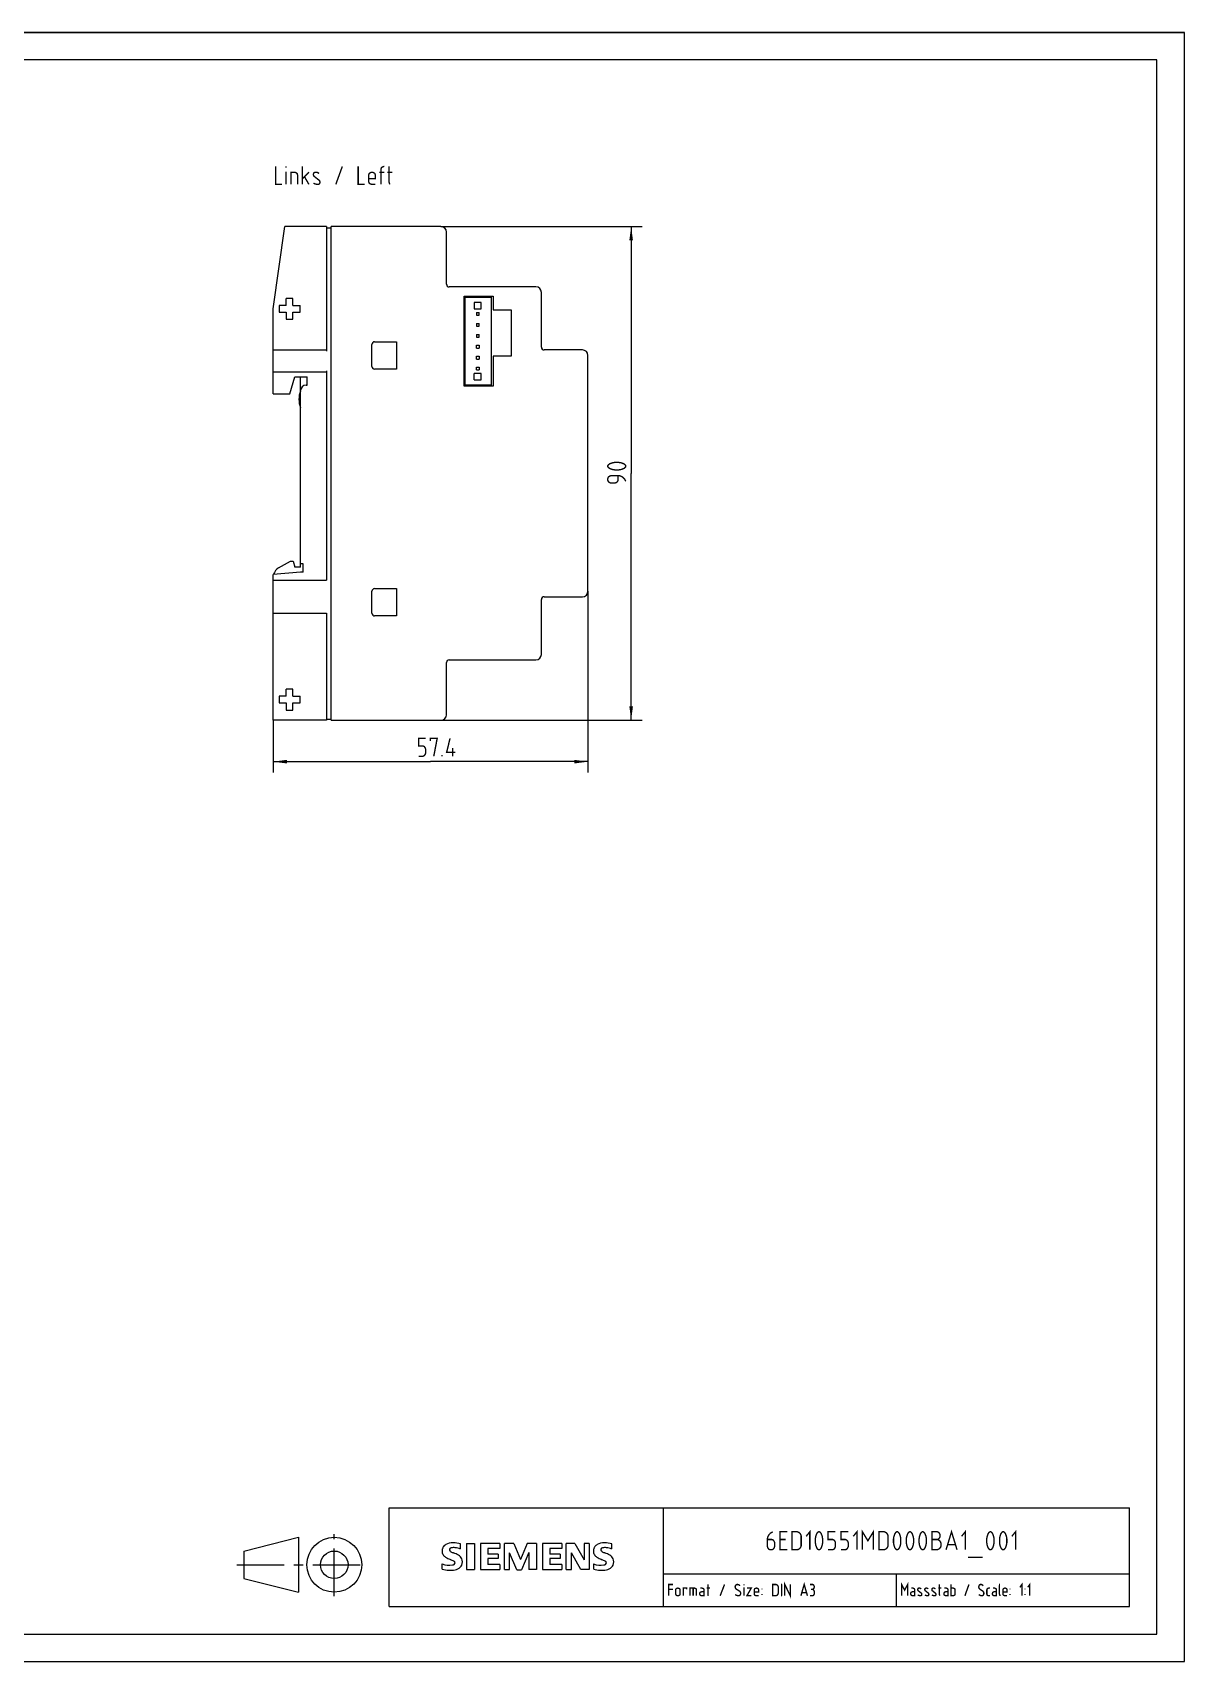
# Model space of a CAD drawing. Extents: x 0 to 420, y 0 to 297.
# Drawn here: x 210 to 420, y 0 to 297 of the extents above; entities that cross this region are included whole.
import ezdxf

# ---------------------------------------------------------------- set-up
doc = ezdxf.new("R2010")
doc.units = 0
doc.header["$LTSCALE"] = 23.1
doc.linetypes.add('CENTER', pattern=[0.6, 0.375, -0.075, 0.075, -0.075])
doc.layers.get('0').update_dxf_attribs({"linetype": 'CONTINUOUS'})
for name, color, linetype in [('11000_LEFT', 7, 'CONTINUOUS'), ('11100_DIM_LEFT', 7, 'CONTINUOUS'), ('11300_LEFT_GERMAN_ENGLISH', 7, 'CONTINUOUS'), ('90000_FRAME', 7, 'CONTINUOUS')]:
    doc.layers.add(name, color=color, linetype=linetype)
doc.dimstyles.get("Standard").update_dxf_attribs({"dimtxt": 2.5, "dimasz": 2.5, "dimexe": 1.25, "dimexo": 0.625, "dimtad": 1, "dimcen": 2.5, "dimazin": 3, "dimtfac": 1, "dimtmove": 0, "dimatfit": 3})

# ---------------------------------------------------------------- blocks, each defined once
blk = doc.blocks.new('_FILLED')
at = {"color": 0, "linetype": 'BYBLOCK'}
blk.add_solid([(0, 0), (-1, 0.132), (-1, -0.132)], dxfattribs=at)
blk = doc.blocks.new('*D2')
at = {"layer": '11100_DIM_LEFT', "color": 7, "linetype": 'CONTINUOUS'}
for p, q in [((311.26, 195.13), (311.26, 162.06)), ((253.86, 171.63), (253.86, 162.06)), ((253.86, 164.06), (282.56, 164.06)), ((311.26, 164.06), (282.56, 164.06))]:
    blk.add_line(p, q, dxfattribs=at)
at = {"layer": '11100_DIM_LEFT', "color": 7, "linetype": 'CONTINUOUS', "xscale": 2.5, "yscale": 2.5, "zscale": 2.5, "rotation": 180}
blk.add_blockref('_FILLED', (253.86, 164.06), dxfattribs=at)
at = {"layer": '11100_DIM_LEFT', "color": 7, "linetype": 'CONTINUOUS', "xscale": 2.5, "yscale": 2.5, "zscale": 2.5}
blk.add_blockref('_FILLED', (311.26, 164.06), dxfattribs=at)
blk = doc.blocks.new('*D3')
at = {"layer": '11100_DIM_LEFT', "color": 7, "linetype": 'CONTINUOUS'}
for p, q in [((284.46, 261.63), (321.13, 261.63)), ((319.13, 261.63), (319.13, 216.63)), ((319.13, 171.63), (319.13, 216.63)), ((284.46, 171.63), (321.13, 171.63))]:
    blk.add_line(p, q, dxfattribs=at)
at = {"layer": '11100_DIM_LEFT', "color": 7, "linetype": 'CONTINUOUS', "xscale": 2.5, "yscale": 2.5, "zscale": 2.5}
for p, rotation in [((319.13, 261.63), 90), ((319.13, 171.63), 270)]:
    blk.add_blockref('_FILLED', p, dxfattribs=dict(at, rotation=rotation))

msp = doc.modelspace()

# ---------------------------------------------------------------- linework, layer by layer
at = {"color": 7, "linetype": 'CONTINUOUS'}
for p, q in [((0, 297), (420, 297)), ((420, 0), (420, 297)), ((0, 0), (420, 0))]:
    msp.add_line(p, q, dxfattribs=at)
at = {"layer": '11000_LEFT', "color": 7, "linetype": 'CONTINUOUS'}
for p, q in [((253.861, 246.627), (255.969, 261.627)), ((263.561, 261.627), (255.969, 261.627)), ((263.561, 261.627), (263.561, 238.927)), ((263.561, 261.427), (264.461, 261.427)), ((264.461, 171.627), (264.461, 261.627)), ((284.461, 261.627), (264.461, 261.627)), ((285.461, 251.127), (285.461, 260.627)), ((301.761, 250.627), (285.961, 250.627)), ((302.761, 239.627), (302.761, 249.627)), ((253.861, 231.127), (253.861, 246.627)), ((254.961, 247.227), (254.961, 246.027)), ((256.261, 247.227), (254.961, 247.227)), ((256.261, 247.227), (256.261, 248.527)), ((257.461, 248.527), (256.261, 248.527)), ((257.461, 247.227), (257.461, 248.527)), ((257.461, 247.227), (258.761, 247.227)), ((258.761, 246.027), (258.761, 247.227)), ((288.661, 232.527), (288.661, 248.927)), ((288.661, 248.927), (293.961, 248.927)), ((288.861, 232.727), (288.861, 248.727)), ((288.861, 248.727), (293.661, 248.727)), ((290.511, 247.777), (290.511, 246.627)), ((291.811, 247.777), (290.511, 247.777)), ((290.511, 246.627), (291.811, 246.627)), ((291.811, 246.627), (291.811, 247.777)), ((293.661, 232.727), (293.661, 248.727)), ((293.961, 248.927), (293.961, 246.427)), ((254.961, 246.027), (256.261, 246.027)), ((256.261, 246.027), (256.261, 244.727)), ((256.261, 244.727), (257.461, 244.727)), ((257.461, 244.727), (257.461, 246.027)), ((257.461, 246.027), (258.761, 246.027)), ((290.911, 245.977), (290.911, 245.477)), ((290.911, 245.977), (291.411, 245.977)), ((290.911, 245.477), (291.411, 245.477)), ((290.911, 243.977), (290.911, 243.477)), ((290.911, 243.977), (291.411, 243.977)), ((291.411, 245.477), (291.411, 245.977)), ((291.411, 243.477), (291.411, 243.977)), ((293.961, 246.427), (297.261, 246.427)), ((297.261, 246.427), (297.261, 238.027)), ((272.361, 240.627), (276.361, 240.627)), ((276.361, 240.627), (276.361, 235.627)), ((290.911, 243.477), (291.411, 243.477)), ((290.911, 241.977), (290.911, 241.477)), ((290.911, 241.977), (291.411, 241.977)), ((290.911, 241.477), (291.411, 241.477)), ((291.411, 241.477), (291.411, 241.977)), ((253.861, 239.127), (263.561, 239.127)), ((271.861, 236.127), (271.861, 240.127)), ((290.911, 239.477), (290.911, 239.977)), ((290.911, 239.977), (291.411, 239.977)), ((290.911, 239.477), (291.411, 239.477)), ((290.911, 237.477), (290.911, 237.977)), ((290.911, 237.977), (291.411, 237.977)), ((291.411, 239.977), (291.411, 239.477)), ((291.411, 237.977), (291.411, 237.477)), ((293.961, 238.027), (293.961, 232.527)), ((297.261, 238.027), (293.961, 238.027)), ((310.261, 239.127), (303.261, 239.127)), ((311.261, 195.127), (311.261, 238.127)), ((253.861, 235.127), (263.561, 235.127)), ((263.561, 235.327), (263.561, 197.127)), ((276.361, 235.627), (272.361, 235.627)), ((290.511, 233.677), (290.511, 234.827)), ((291.811, 234.827), (290.511, 234.827)), ((290.911, 237.477), (291.411, 237.477)), ((290.911, 235.477), (290.911, 235.977)), ((290.911, 235.977), (291.411, 235.977)), ((290.911, 235.477), (291.411, 235.477)), ((291.411, 235.977), (291.411, 235.477)), ((291.811, 233.677), (291.811, 234.827)), ((256.922, 231.127), (257.811, 234.227)), ((257.811, 234.227), (260.061, 234.227)), ((258.861, 199.496), (258.861, 234.227)), ((259.861, 232.727), (260.061, 232.727)), ((260.061, 232.727), (260.061, 234.227)), ((293.961, 232.527), (288.661, 232.527)), ((293.661, 232.727), (288.861, 232.727)), ((290.511, 233.677), (291.811, 233.677)), ((253.861, 231.127), (256.922, 231.127)), ((254.861, 199.383), (257.017, 200.627)), ((257.017, 200.627), (257.517, 200.627)), ((257.517, 200.627), (257.811, 199.527)), ((258.811, 199.527), (257.811, 199.527)), ((258.811, 199.483), (258.811, 199.527)), ((259.361, 200.127), (258.861, 200.127)), ((259.361, 198.627), (259.361, 200.127)), ((258.861, 198.627), (253.861, 198.19)), ((253.861, 171.627), (253.861, 198.19)), ((253.861, 197.127), (263.561, 197.127)), ((259.361, 198.627), (258.861, 198.627)), ((271.861, 191.127), (271.861, 195.127)), ((272.361, 195.627), (276.361, 195.627)), ((276.361, 195.627), (276.361, 190.627)), ((302.761, 183.627), (302.761, 193.627)), ((303.261, 194.127), (310.261, 194.127)), ((253.861, 191.127), (263.561, 191.127)), ((263.561, 191.127), (263.561, 171.627)), ((276.361, 190.627), (272.361, 190.627)), ((285.461, 172.627), (285.461, 182.127)), ((285.961, 182.627), (301.761, 182.627)), ((256.261, 175.977), (254.961, 175.977)), ((254.961, 175.977), (254.961, 174.777)), ((257.461, 177.277), (256.261, 177.277)), ((256.261, 175.977), (256.261, 177.277)), ((257.461, 175.977), (257.461, 177.277)), ((257.461, 175.977), (258.761, 175.977)), ((258.761, 174.777), (258.761, 175.977)), ((254.961, 174.777), (256.261, 174.777)), ((256.261, 174.777), (256.261, 173.477)), ((256.261, 173.477), (257.461, 173.477)), ((257.461, 173.477), (257.461, 174.777)), ((257.463, 174.774), (258.763, 174.774)), ((263.561, 171.627), (253.861, 171.627)), ((263.561, 171.827), (264.461, 171.827)), ((264.461, 171.627), (284.461, 171.627))]:
    msp.add_line(p, q, dxfattribs=at)
for centre, radius, start, end in [((284.461, 260.627), 1, 0, 90), ((285.961, 251.127), 0.5, 180, 270.00304), ((301.761, 249.627), 1, 0, 90), ((272.361, 240.127), 0.5, 90, 180), ((303.261, 239.627), 0.5, 180, 270), ((310.261, 238.127), 1, 0, 90), ((272.361, 236.127), 0.5, 180, 270), ((259.861, 231.727), 1, 90, 180), ((262.561, 230.127), 4, 158.06115, 201.93885), ((255.861, 197.651), 2, 120, 163.51781), ((272.361, 195.127), 0.5, 90, 180), ((303.261, 193.627), 0.5, 90, 180.00304), ((310.261, 195.127), 1, 270, 360), ((272.361, 191.127), 0.5, 180, 270), ((285.961, 182.127), 0.5, 90, 180.00304), ((301.761, 183.627), 1, 270, 360), ((284.461, 172.627), 1, 270, 360)]:
    msp.add_arc(centre, radius, start, end, dxfattribs=at)
at = {"layer": '11100_DIM_LEFT', "color": 7, "linetype": 'CONTINUOUS', "const_width": 0.25}
for points in [[(317.325, 218.544), (317.792, 218.372), (318.025, 218.2), (318.142, 218.028), (318.142, 217.856), (318.025, 217.684), (317.792, 217.512), (317.325, 217.341), (316.859, 217.255), (316.159, 217.255), (315.692, 217.341), (315.225, 217.512), (314.992, 217.684), (314.875, 217.856), (314.875, 218.028), (314.992, 218.2), (315.225, 218.372), (315.692, 218.544), (316.159, 218.63), (316.859, 218.63), (317.325, 218.544)], [(318.142, 215.192), (317.909, 215.622), (317.559, 215.966), (317.209, 216.137), (316.859, 216.223), (315.459, 216.223), (315.225, 216.137), (314.992, 215.966), (314.875, 215.708), (314.875, 215.364), (314.992, 215.106), (315.225, 214.934), (315.459, 214.848), (316.159, 214.848), (316.392, 214.934), (316.625, 215.106), (316.742, 215.364), (316.742, 216.223)], [(280.409, 165.051), (281.191, 165.051), (281.425, 165.168), (281.581, 165.401), (281.659, 165.634), (281.659, 166.334), (281.581, 166.568), (281.425, 166.801), (281.191, 166.918), (280.409, 166.918), (280.409, 168.318), (281.659, 168.318)], [(282.519, 167.851), (282.519, 168.318), (283.769, 168.318), (283.144, 165.051)], [(287.05, 165.751), (285.487, 165.751), (286.112, 168.318)], [(286.581, 165.051), (286.581, 166.568)], [(284.628, 165.051), (284.628, 165.284)]]:
    msp.add_lwpolyline(points, dxfattribs=at)
at = {"layer": '11300_LEFT_GERMAN_ENGLISH', "color": 7, "linetype": 'CONTINUOUS', "const_width": 0.25}
for points in [[(255.485, 269.318), (254.297, 269.318), (254.297, 272.585)], [(256.227, 269.318), (256.227, 271.535), (256.078, 271.535)], [(256.227, 272.585), (256.227, 272.352)], [(257.117, 269.318), (257.117, 271.535), (257.785, 271.535), (258.082, 271.418), (258.231, 271.302), (258.305, 271.068), (258.305, 269.318)], [(259.195, 272.585), (259.195, 269.318)], [(260.383, 271.535), (259.195, 270.368)], [(260.383, 269.318), (259.567, 270.718)], [(262.238, 271.302), (262.09, 271.418), (261.793, 271.535), (261.496, 271.535), (261.274, 271.418), (261.199, 271.185), (261.199, 271.068), (261.274, 270.835), (262.313, 270.018), (262.387, 269.785), (262.387, 269.668), (262.313, 269.435), (262.09, 269.318), (261.867, 269.318), (261.422, 269.435), (261.199, 269.552)], [(265.281, 269.318), (266.469, 272.585)], [(270.551, 269.318), (269.363, 269.318), (269.363, 272.585)], [(271.293, 270.368), (272.481, 270.368), (272.481, 271.068), (272.406, 271.302), (272.258, 271.418), (271.961, 271.535), (271.813, 271.535), (271.516, 271.418), (271.367, 271.302), (271.293, 271.068), (271.293, 269.785), (271.367, 269.552), (271.516, 269.435), (271.813, 269.318), (272.481, 269.318)], [(273.223, 271.535), (274.113, 271.535)], [(273.52, 269.318), (273.52, 272.118), (273.594, 272.352), (273.742, 272.468), (274.039, 272.585), (274.113, 272.585)], [(274.707, 271.535), (275.598, 271.535)], [(275.004, 272.585), (275.004, 269.668), (275.078, 269.435), (275.153, 269.318)]]:
    msp.add_lwpolyline(points, dxfattribs=at)
at = {"layer": '90000_FRAME', "color": 7, "linetype": 'CONTINUOUS'}
for p, q in [((420, 297), (0, 297)), ((420, 0), (420, 297)), ((415, 292), (5, 292)), ((415, 5), (415, 292)), ((275, 28), (410, 28)), ((275, 10), (275, 28)), ((325, 10), (325, 28)), ((410, 10), (410, 28)), ((248.508, 20.129), (258.508, 22.629)), ((258.508, 22.629), (258.508, 12.629)), ((284.895, 20.916), (285.169, 21.19)), ((288.03, 20.499), (288.03, 21.449)), ((289.124, 21.497), (290.55, 21.497)), ((289.124, 21.497), (289.124, 16.744)), ((290.55, 21.497), (290.55, 16.744)), ((295.16, 21.497), (291.643, 21.497)), ((291.643, 21.497), (291.643, 16.744)), ((295.16, 21.497), (295.16, 20.618)), ((297.727, 21.497), (296.016, 21.497)), ((296.016, 16.744), (296.016, 21.497)), ((297.727, 21.497), (298.963, 18.597)), ((300.151, 21.497), (298.963, 18.597)), ((301.862, 21.497), (300.151, 21.497)), ((301.862, 21.497), (301.862, 16.744)), ((306.473, 21.497), (302.956, 21.497)), ((302.956, 21.497), (302.956, 16.744)), ((306.473, 21.497), (306.473, 20.618)), ((308.85, 21.497), (307.305, 21.497)), ((307.305, 16.744), (307.305, 21.497)), ((308.85, 21.497), (310.537, 18.55)), ((311.488, 21.497), (310.537, 21.497)), ((310.537, 21.497), (310.537, 18.55)), ((311.488, 21.497), (311.488, 16.744)), ((315.623, 20.499), (315.623, 21.449)), ((248.508, 20.129), (248.508, 15.129)), ((295.16, 20.618), (293.021, 20.618)), ((293.021, 20.618), (293.021, 19.548)), ((294.875, 19.548), (293.021, 19.548)), ((294.875, 18.764), (293.021, 18.764)), ((293.021, 18.764), (293.021, 17.647)), ((294.875, 19.548), (294.875, 18.764)), ((298.297, 16.696), (296.966, 19.786)), ((296.966, 16.744), (296.966, 19.786)), ((300.484, 19.833), (299.153, 16.696)), ((300.484, 19.833), (300.484, 16.744)), ((306.473, 20.618), (304.334, 20.618)), ((304.334, 20.618), (304.334, 19.548)), ((306.188, 19.548), (304.334, 19.548)), ((306.188, 18.764), (304.334, 18.764)), ((304.334, 18.764), (304.334, 17.647)), ((306.188, 19.548), (306.188, 18.764)), ((309.967, 16.744), (308.255, 19.786)), ((308.255, 16.744), (308.255, 19.786)), ((248.508, 15.129), (258.508, 12.629)), ((284.703, 16.839), (284.703, 17.789)), ((289.124, 16.744), (290.55, 16.744)), ((291.643, 16.744), (295.208, 16.744)), ((295.208, 17.647), (293.021, 17.647)), ((295.208, 17.647), (295.208, 16.744)), ((296.016, 16.744), (296.966, 16.744)), ((298.297, 16.696), (299.153, 16.696)), ((301.862, 16.744), (300.484, 16.744)), ((302.956, 16.744), (306.52, 16.744)), ((306.52, 17.647), (304.334, 17.647)), ((306.52, 17.647), (306.52, 16.744)), ((307.305, 16.744), (308.255, 16.744)), ((311.488, 16.744), (309.967, 16.744)), ((312.296, 16.839), (312.296, 17.789)), ((325, 16), (410, 16)), ((367.5, 10), (367.5, 16)), ((275, 10), (410, 10)), ((5, 5), (415, 5)), ((0, 0), (420, 0))]:
    msp.add_line(p, q, dxfattribs=at)
at = {"layer": '90000_FRAME', "color": 7, "linetype": 'CENTER'}
for p, q in [((265.008, 11.907), (265.008, 23.191)), ((247.229, 17.629), (270.831, 17.629))]:
    msp.add_line(p, q, dxfattribs=at)
at = {"layer": '90000_FRAME', "color": 7, "linetype": 'CONTINUOUS', "const_width": 0.25}
for points in [[(351.708, 20.367), (351.708, 23.633), (351.042, 22.817)], [(360.292, 20.367), (360.292, 23.633), (359.625, 22.817)], [(361.292, 20.367), (361.292, 23.633), (362.292, 22), (363.292, 23.633), (363.292, 20.367)], [(378.542, 20.367), (377.542, 23.633), (376.542, 20.367)], [(380.042, 20.367), (380.042, 23.633), (379.375, 22.817)], [(389.208, 20.367), (389.208, 23.633), (388.542, 22.817)], [(343.958, 22.233), (344.792, 22.233), (345.042, 22.117), (345.208, 21.883), (345.292, 21.65), (345.292, 20.95), (345.208, 20.717), (345.042, 20.483), (344.792, 20.367), (344.458, 20.367), (344.208, 20.483), (344.042, 20.717), (343.958, 20.95), (343.958, 22.35), (344.042, 22.7), (344.208, 23.05), (344.542, 23.4), (344.958, 23.633)], [(347.625, 23.633), (346.292, 23.633), (346.292, 20.367), (347.625, 20.367)], [(346.292, 22.233), (347.292, 22.233)], [(348.458, 20.367), (348.458, 23.633), (349.458, 23.633), (349.708, 23.517), (349.875, 23.4), (350.042, 23.167), (350.125, 22.933), (350.125, 21.067), (350.042, 20.833), (349.875, 20.6), (349.708, 20.483), (349.458, 20.367), (348.458, 20.367)], [(353.958, 21.183), (353.792, 20.717), (353.625, 20.483), (353.458, 20.367), (353.292, 20.367), (353.125, 20.483), (352.958, 20.717), (352.792, 21.183), (352.708, 21.65), (352.708, 22.35), (352.792, 22.817), (352.958, 23.283), (353.125, 23.517), (353.292, 23.633), (353.458, 23.633), (353.625, 23.517), (353.792, 23.283), (353.958, 22.817), (354.042, 22.35), (354.042, 21.65), (353.958, 21.183)], [(355.042, 20.367), (355.875, 20.367), (356.125, 20.483), (356.292, 20.717), (356.375, 20.95), (356.375, 21.65), (356.292, 21.883), (356.125, 22.117), (355.875, 22.233), (355.042, 22.233), (355.042, 23.633), (356.375, 23.633)], [(357.375, 20.367), (358.208, 20.367), (358.458, 20.483), (358.625, 20.717), (358.708, 20.95), (358.708, 21.65), (358.625, 21.883), (358.458, 22.117), (358.208, 22.233), (357.375, 22.233), (357.375, 23.633), (358.708, 23.633)], [(364.292, 20.367), (364.292, 23.633), (365.292, 23.633), (365.542, 23.517), (365.708, 23.4), (365.875, 23.167), (365.958, 22.933), (365.958, 21.067), (365.875, 20.833), (365.708, 20.6), (365.542, 20.483), (365.292, 20.367), (364.292, 20.367)], [(368.208, 21.183), (368.042, 20.717), (367.875, 20.483), (367.708, 20.367), (367.542, 20.367), (367.375, 20.483), (367.208, 20.717), (367.042, 21.183), (366.958, 21.65), (366.958, 22.35), (367.042, 22.817), (367.208, 23.283), (367.375, 23.517), (367.542, 23.633), (367.708, 23.633), (367.875, 23.517), (368.042, 23.283), (368.208, 22.817), (368.292, 22.35), (368.292, 21.65), (368.208, 21.183)], [(370.542, 21.183), (370.375, 20.717), (370.208, 20.483), (370.042, 20.367), (369.875, 20.367), (369.708, 20.483), (369.542, 20.717), (369.375, 21.183), (369.292, 21.65), (369.292, 22.35), (369.375, 22.817), (369.542, 23.283), (369.708, 23.517), (369.875, 23.633), (370.042, 23.633), (370.208, 23.517), (370.375, 23.283), (370.542, 22.817), (370.625, 22.35), (370.625, 21.65), (370.542, 21.183)], [(372.875, 21.183), (372.708, 20.717), (372.542, 20.483), (372.375, 20.367), (372.208, 20.367), (372.042, 20.483), (371.875, 20.717), (371.708, 21.183), (371.625, 21.65), (371.625, 22.35), (371.708, 22.817), (371.875, 23.283), (372.042, 23.517), (372.208, 23.633), (372.375, 23.633), (372.542, 23.517), (372.708, 23.283), (372.875, 22.817), (372.958, 22.35), (372.958, 21.65), (372.875, 21.183)], [(374.958, 22.233), (375.208, 22.117), (375.375, 22), (375.542, 21.767), (375.625, 21.533), (375.625, 21.067), (375.542, 20.833), (375.375, 20.6), (375.208, 20.483), (374.958, 20.367), (373.958, 20.367), (373.958, 23.633), (374.958, 23.633), (375.208, 23.517), (375.375, 23.283), (375.458, 23.05), (375.458, 22.817), (375.375, 22.583), (375.208, 22.35), (374.958, 22.233), (373.958, 22.233)], [(376.875, 21.3), (378.208, 21.3)], [(385.208, 21.183), (385.042, 20.717), (384.875, 20.483), (384.708, 20.367), (384.542, 20.367), (384.375, 20.483), (384.208, 20.717), (384.042, 21.183), (383.958, 21.65), (383.958, 22.35), (384.042, 22.817), (384.208, 23.283), (384.375, 23.517), (384.542, 23.633), (384.708, 23.633), (384.875, 23.517), (385.042, 23.283), (385.208, 22.817), (385.292, 22.35), (385.292, 21.65), (385.208, 21.183)], [(387.542, 21.183), (387.375, 20.717), (387.208, 20.483), (387.042, 20.367), (386.875, 20.367), (386.708, 20.483), (386.542, 20.717), (386.375, 21.183), (386.292, 21.65), (386.292, 22.35), (386.375, 22.817), (386.542, 23.283), (386.708, 23.517), (386.875, 23.633), (387.042, 23.633), (387.208, 23.517), (387.375, 23.283), (387.542, 22.817), (387.625, 22.35), (387.625, 21.65), (387.542, 21.183)], [(380.542, 18.967), (383.208, 18.967)], [(326.754, 14.027), (325.958, 14.027), (325.958, 11.973)], [(326.754, 13.147), (325.958, 13.147)], [(328.047, 13.073), (328.047, 12.267), (327.997, 12.12), (327.898, 12.047), (327.699, 11.973), (327.599, 11.973), (327.401, 12.047), (327.301, 12.12), (327.251, 12.267), (327.251, 13.073), (327.301, 13.22), (327.401, 13.293), (327.599, 13.367), (327.699, 13.367), (327.898, 13.293), (327.997, 13.22), (328.047, 13.073)], [(328.644, 11.973), (328.644, 13.367), (329.241, 13.367), (329.241, 13.147)], [(329.837, 11.973), (329.837, 13.367), (330.683, 13.367), (330.882, 13.293), (330.981, 13.22), (331.031, 13.073), (331.031, 11.973)], [(330.434, 13.367), (330.434, 11.973)], [(332.423, 12.707), (331.976, 12.707), (331.777, 12.633), (331.677, 12.56), (331.628, 12.413), (331.628, 12.267), (331.677, 12.12), (331.777, 12.047), (331.976, 11.973), (332.423, 11.973), (332.423, 13.073), (332.374, 13.22), (332.274, 13.293), (332.075, 13.367), (331.727, 13.367)], [(332.921, 13.367), (333.517, 13.367)], [(333.12, 14.027), (333.12, 12.193), (333.169, 12.047), (333.219, 11.973)], [(335.357, 11.973), (336.153, 14.027)], [(338.988, 13.807), (338.789, 13.953), (338.59, 14.027), (338.391, 14.027), (338.242, 13.953), (338.142, 13.807), (338.093, 13.66), (338.093, 13.513), (338.142, 13.367), (338.242, 13.22), (338.938, 12.78), (339.038, 12.633), (339.087, 12.487), (339.087, 12.34), (339.038, 12.193), (338.938, 12.047), (338.789, 11.973), (338.59, 11.973), (338.341, 12.047), (338.093, 12.193)], [(339.684, 11.973), (339.684, 13.367), (339.585, 13.367)], [(339.684, 14.027), (339.684, 13.88)], [(340.231, 13.367), (341.027, 13.367), (340.231, 11.973), (341.027, 11.973)], [(341.574, 12.633), (342.37, 12.633), (342.37, 13.073), (342.32, 13.22), (342.22, 13.293), (342.021, 13.367), (341.922, 13.367), (341.723, 13.293), (341.624, 13.22), (341.574, 13.073), (341.574, 12.267), (341.624, 12.12), (341.723, 12.047), (341.922, 11.973), (342.37, 11.973)], [(342.966, 13.293), (342.966, 13.147)], [(342.966, 12.267), (342.966, 12.12)], [(344.956, 11.973), (344.956, 14.027), (345.552, 14.027), (345.701, 13.953), (345.801, 13.88), (345.9, 13.733), (345.95, 13.587), (345.95, 12.413), (345.9, 12.267), (345.801, 12.12), (345.701, 12.047), (345.552, 11.973), (344.956, 11.973)], [(346.447, 14.027), (346.646, 14.027)], [(346.646, 11.973), (346.447, 11.973)], [(346.547, 11.973), (346.547, 14.027)], [(347.144, 11.973), (347.144, 14.027), (348.138, 11.973), (348.138, 14.027)], [(351.271, 11.973), (350.675, 14.027), (350.078, 11.973)], [(350.277, 12.56), (351.072, 12.56)], [(351.719, 14.027), (352.216, 14.027), (352.365, 13.953), (352.465, 13.807), (352.515, 13.66), (352.515, 13.513), (352.465, 13.367), (352.365, 13.22), (352.216, 13.147)], [(351.918, 13.147), (352.216, 13.147), (352.365, 13.073), (352.465, 12.927), (352.515, 12.78), (352.515, 12.34), (352.465, 12.193), (352.365, 12.047), (352.216, 11.973), (351.719, 11.973)], [(368.436, 11.973), (368.436, 14.027), (368.988, 13), (369.54, 14.027), (369.54, 11.973)], [(370.827, 12.707), (370.413, 12.707), (370.23, 12.633), (370.138, 12.56), (370.092, 12.413), (370.092, 12.267), (370.138, 12.12), (370.23, 12.047), (370.413, 11.973), (370.827, 11.973), (370.827, 13.073), (370.781, 13.22), (370.689, 13.293), (370.505, 13.367), (370.184, 13.367)], [(372.023, 13.22), (371.931, 13.293), (371.747, 13.367), (371.563, 13.367), (371.425, 13.293), (371.379, 13.147), (371.379, 13.073), (371.425, 12.927), (372.069, 12.413), (372.115, 12.267), (372.115, 12.193), (372.069, 12.047), (371.931, 11.973), (371.793, 11.973), (371.517, 12.047), (371.379, 12.12)], [(373.311, 13.22), (373.219, 13.293), (373.035, 13.367), (372.851, 13.367), (372.713, 13.293), (372.667, 13.147), (372.667, 13.073), (372.713, 12.927), (373.357, 12.413), (373.403, 12.267), (373.403, 12.193), (373.357, 12.047), (373.219, 11.973), (373.081, 11.973), (372.805, 12.047), (372.667, 12.12)], [(374.598, 13.22), (374.507, 13.293), (374.323, 13.367), (374.139, 13.367), (374.001, 13.293), (373.955, 13.147), (373.955, 13.073), (374.001, 12.927), (374.644, 12.413), (374.69, 12.267), (374.69, 12.193), (374.644, 12.047), (374.507, 11.973), (374.369, 11.973), (374.093, 12.047), (373.955, 12.12)], [(375.15, 13.367), (375.702, 13.367)], [(375.334, 14.027), (375.334, 12.193), (375.38, 12.047), (375.426, 11.973)], [(376.898, 12.707), (376.484, 12.707), (376.3, 12.633), (376.208, 12.56), (376.162, 12.413), (376.162, 12.267), (376.208, 12.12), (376.3, 12.047), (376.484, 11.973), (376.898, 11.973), (376.898, 13.073), (376.852, 13.22), (376.76, 13.293), (376.576, 13.367), (376.254, 13.367)], [(377.45, 13.367), (377.864, 13.367), (378.048, 13.293), (378.14, 13.22), (378.186, 13.073), (378.186, 12.267), (378.14, 12.12), (378.048, 12.047), (377.864, 11.973), (377.45, 11.973), (377.45, 14.027)], [(379.979, 11.973), (380.715, 14.027)], [(383.336, 13.807), (383.152, 13.953), (382.969, 14.027), (382.785, 14.027), (382.647, 13.953), (382.555, 13.807), (382.509, 13.66), (382.509, 13.513), (382.555, 13.367), (382.647, 13.22), (383.29, 12.78), (383.382, 12.633), (383.428, 12.487), (383.428, 12.34), (383.382, 12.193), (383.29, 12.047), (383.152, 11.973), (382.969, 11.973), (382.739, 12.047), (382.509, 12.193)], [(384.532, 13.367), (384.302, 13.367), (384.118, 13.293), (384.026, 13.22), (383.98, 13.073), (383.98, 12.267), (384.026, 12.12), (384.118, 12.047), (384.302, 11.973), (384.532, 11.973)], [(385.728, 12.707), (385.314, 12.707), (385.13, 12.633), (385.038, 12.56), (384.992, 12.413), (384.992, 12.267), (385.038, 12.12), (385.13, 12.047), (385.314, 11.973), (385.728, 11.973), (385.728, 13.073), (385.682, 13.22), (385.59, 13.293), (385.406, 13.367), (385.084, 13.367)], [(386.188, 14.027), (386.28, 14.027), (386.28, 12.267), (386.326, 12.12), (386.372, 12.047), (386.464, 11.973)], [(386.924, 12.633), (387.659, 12.633), (387.659, 13.073), (387.613, 13.22), (387.521, 13.293), (387.338, 13.367), (387.246, 13.367), (387.062, 13.293), (386.97, 13.22), (386.924, 13.073), (386.924, 12.267), (386.97, 12.12), (387.062, 12.047), (387.246, 11.973), (387.659, 11.973)], [(388.211, 13.293), (388.211, 13.147)], [(388.211, 12.267), (388.211, 12.12)], [(390.373, 11.973), (390.373, 14.027), (390.005, 13.513)], [(390.925, 13.293), (390.925, 13.147)], [(390.925, 12.267), (390.925, 12.12)], [(391.798, 11.973), (391.798, 14.027), (391.431, 13.513)]]:
    msp.add_lwpolyline(points, dxfattribs=at)
at = {"layer": '90000_FRAME', "color": 7, "linetype": 'CONTINUOUS'}
for radius in [5, 2.5]:
    msp.add_circle((265.008, 17.629), radius, dxfattribs=at)
for centre, radius, start, end in [((285.795, 20.25), 1.12, 142.81392, 167.1523), ((286.14, 19.943), 1.581, 121.21409, 141.52548), ((286.52, 19.254), 2.367, 86.2218, 120.42726), ((286.251, 12.558), 9.068, 78.6827, 87.31476), ((313.387, 20.25), 1.12, 142.81392, 167.1523), ((313.733, 19.943), 1.581, 121.21409, 141.52548), ((314.112, 19.254), 2.367, 86.2218, 120.42726), ((313.844, 12.558), 9.068, 78.6827, 87.31476), ((285.963, 20.142), 1.309, 164.19749, 195.80251), ((285.9, 20.102), 1.239, 194.79522, 225.71765), ((286.504, 20.808), 2.166, 227.31193, 242.70403), ((290.359, 28.342), 10.629, 242.86201, 247.1042), ((286.307, 20.368), 0.303, 154.44003, 221.82017), ((286.386, 20.289), 0.41, 102.82878, 149.22596), ((286.717, 20.754), 0.866, 222.77604, 239.03624), ((279.564, 2.549), 17.332, 65.34147, 67.39978), ((287.619, 22.35), 2.699, 240.0482, 251.37797), ((286.803, 18.546), 2.202, 84.04001, 103.34277), ((284.21, 13.424), 6.859, 59.90203, 68.20365), ((286.692, 17.976), 0.34, 305.50322, 72.46529), ((286.463, 16.129), 4.642, 70.26259, 82.95242), ((286.886, 18.062), 1.505, 25.95629, 59.48348), ((286.958, 18.14), 1.406, 335.3868, 24.39151), ((313.555, 20.142), 1.309, 164.19749, 195.80251), ((313.493, 20.102), 1.239, 194.79522, 225.71765), ((314.097, 20.808), 2.166, 227.31193, 242.70403), ((317.952, 28.342), 10.629, 242.86201, 247.1042), ((313.9, 20.368), 0.303, 154.44003, 221.82017), ((313.979, 20.289), 0.41, 102.82878, 149.22596), ((314.31, 20.754), 0.866, 222.77604, 239.03624), ((307.156, 2.549), 17.332, 65.34147, 67.39978), ((315.212, 22.35), 2.699, 240.0482, 251.37797), ((314.396, 18.546), 2.202, 84.04001, 103.34277), ((311.803, 13.424), 6.859, 59.90203, 68.20365), ((314.285, 17.976), 0.34, 305.50322, 72.46529), ((314.055, 16.129), 4.642, 70.26259, 82.95242), ((314.479, 18.062), 1.505, 25.95629, 59.48348), ((314.551, 18.14), 1.406, 335.3868, 24.39151), ((285.948, 20.801), 3.259, 247.53002, 280.75795), ((286.126, 21.378), 4.757, 252.59392, 280.98166), ((286.408, 18.701), 1.112, 277.71, 295.68849), ((286.581, 18.76), 2.101, 282.40584, 311.86444), ((286.954, 18.193), 1.433, 315.89046, 333.52293), ((313.541, 20.801), 3.259, 247.53002, 280.75795), ((313.719, 21.378), 4.757, 252.59392, 280.98166), ((314, 18.701), 1.112, 277.71, 295.68849), ((314.174, 18.76), 2.101, 282.40584, 311.86444), ((314.546, 18.193), 1.433, 315.89046, 333.52293)]:
    msp.add_arc(centre, radius, start, end, dxfattribs=at)

# ---------------------------------------------------------------- dimensions: what is measured, and where the dimension line sits
at = {"layer": '11100_DIM_LEFT', "color": 7, "linetype": 'CONTINUOUS'}
dim = msp.add_linear_dim(base=(319.134, 261.627), p1=(284.461, 171.627), p2=(284.461, 261.627), angle=90, dimstyle='Standard', dxfattribs=at)
dim.commit()
dim.dimension.update_dxf_attribs({"geometry": '*D3', "text_midpoint": (318.259, 214.333), "dimtype": 128})
dim = msp.add_linear_dim(base=(311.261, 164.059), p1=(253.861, 171.627), p2=(311.261, 195.127), dimstyle='Standard', dxfattribs=at)
dim.commit()
dim.dimension.update_dxf_attribs({"geometry": '*D2', "text_midpoint": (279.941, 164.934), "dimtype": 128})

doc.saveas('drawing.dxf')
